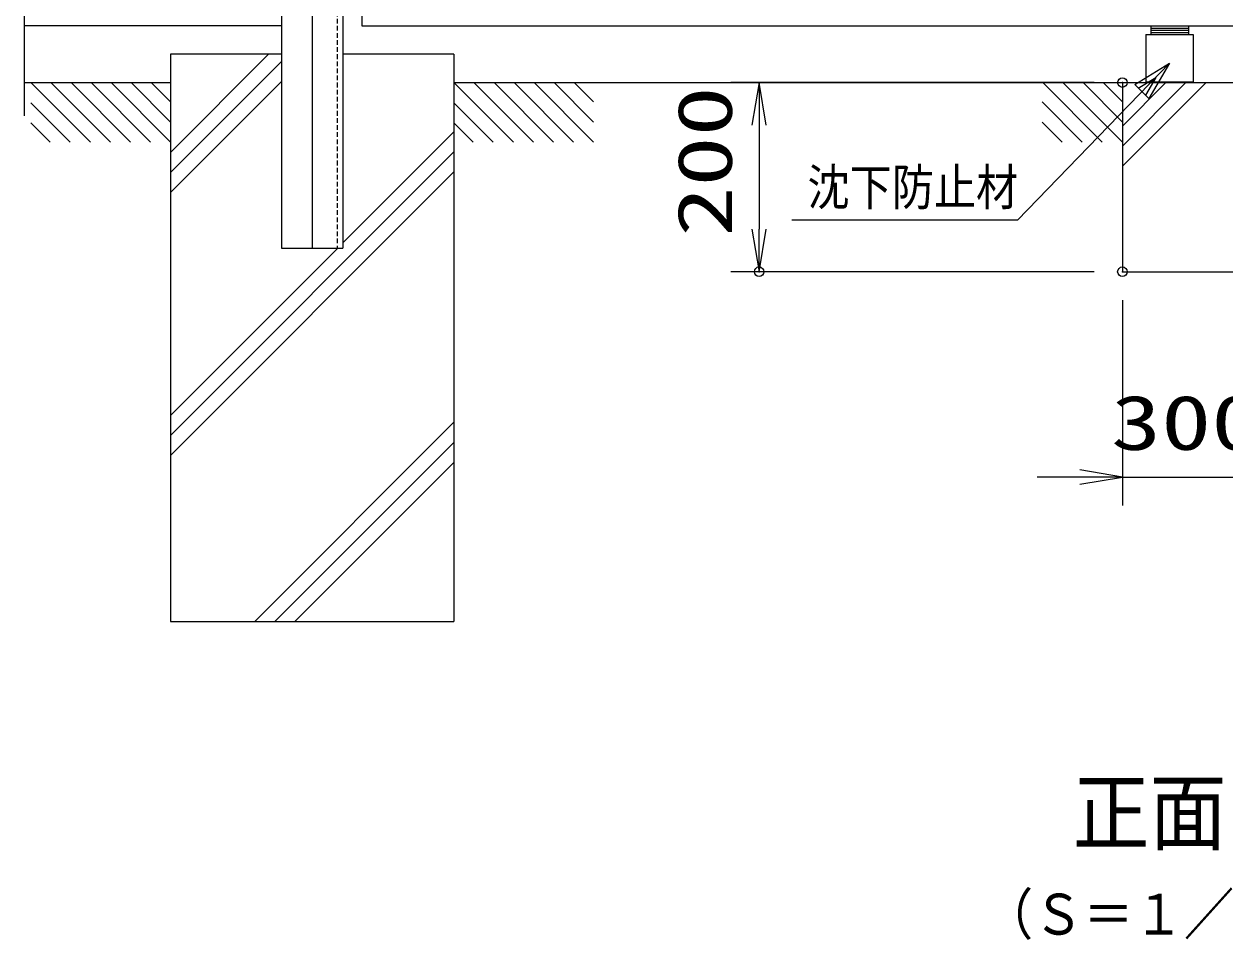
# Model space of a CAD drawing. Units: millimetres, scale not verified. Extents: x -5250 to 5250, y -3712 to 3712.
# Drawn here: x -1463 to -192, y -671 to 298 of the extents above; entities that cross this region are included whole.
import ezdxf
from ezdxf.enums import TextEntityAlignment as Align

# ---------------------------------------------------------------- set-up
doc = ezdxf.new("R2010")
doc.units = ezdxf.units.MM
doc.header["$LTSCALE"] = 20
doc.header["$PDMODE"] = 32
doc.header["$PDSIZE"] = 10
doc.linetypes.add('USER1', pattern=[50.8, 31.75, -6.35, 6.35, -6.35])
doc.linetypes.add('USER2', pattern=[0.375, 0.25, -0.125])
for name, color, linetype, lineweight in [('0-2_D-STR-TXT', 7, 'Continuous', 13), ('0-3_D-STR1', 1, 'Continuous', 25), ('0-4_D-STR3', 3, 'Continuous', 13), ('0-5_D-BMK', 2, 'Continuous', 13), ('0-6_D-STR-DIM', 7, 'Continuous', 13), ('0-7_0', 7, 'Continuous', 25), ('0-9_D-BGD', 7, 'Continuous', 25), ('0-B_D-STR4', 7, 'Continuous', 25)]:
    doc.layers.add(name, color=color, linetype=linetype, lineweight=lineweight)
doc.layers.add('0-8_Defpoints', color=7, linetype='Continuous')
doc.styles.add('ＭＳ ゴシック', font='')
doc.styles.get('ＭＳ ゴシック').set_extended_font_data('MS Gothic')

# ---------------------------------------------------------------- blocks, each defined once
blk = doc.blocks.new('DARROWS')
at = {"layer": '0-7_0'}
blk.add_line((0, 0), (-19.982, 0), dxfattribs=at)
blk.add_lwpolyline([(-20, -3.333), (0, 0), (-20, 3.333)], dxfattribs=at)

msp = doc.modelspace()

# ---------------------------------------------------------------- linework, layer by layer
at = {"layer": '0-2_D-STR-TXT'}
for p, q in [((-250.7, 257.11), (-411.63, 91.02)), ((-287.54, 234.37), (-250.7, 257.11)), ((-250.7, 257.11), (-272.5, 219.71)), ((-283.78, 230.7), (-265.36, 242.07)), ((-265.36, 242.07), (-276.26, 223.37)), ((-272.5, 219.71), (-287.54, 234.37)), ((-411.63, 91.02), (-650.6, 91.02))]:
    msp.add_line(p, q, dxfattribs=at)
at = {"layer": '0-3_D-STR1'}
for p, q in [((-1190.65, 1481.46), (-1190.65, 61.46)), ((-1125.65, 1481.46), (-1125.65, 61.46)), ((-1105.65, 1466.46), (-1105.65, 296.46)), ((-1190.65, 296.46), (-1463.21, 296.46)), ((-1105.65, 296.46), (-155.65, 296.46)), ((-1190.65, 61.46), (-1125.65, 61.46))]:
    msp.add_line(p, q, dxfattribs=at)
at = {"layer": '0-3_D-STR1', "linetype": 'USER2'}
msp.add_line((-1131.65, 1481.46), (-1131.65, 61.46), dxfattribs=at)
at = {"layer": '0-4_D-STR3'}
for p, q in [((-270.65, 296.46), (-270.65, 294.16)), ((-270.65, 296.46), (-230.65, 296.46)), ((-270.65, 294.16), (-270.65, 291.86)), ((-270.65, 294.16), (-230.65, 294.16)), ((-270.65, 294.16), (-230.65, 294.16)), ((-230.65, 296.46), (-230.65, 294.16)), ((-230.65, 294.16), (-230.65, 291.86)), ((-275.65, 287.26), (-275.65, 237.26)), ((-275.65, 287.26), (-225.65, 287.26)), ((-270.65, 291.86), (-270.65, 289.56)), ((-270.65, 291.86), (-230.65, 291.86)), ((-270.65, 291.86), (-230.65, 291.86)), ((-270.65, 289.56), (-270.65, 287.26)), ((-270.65, 289.56), (-230.65, 289.56)), ((-270.65, 289.56), (-230.65, 289.56)), ((-270.65, 287.26), (-230.65, 287.26)), ((-265.95, 287.26), (-255.35, 287.26)), ((-245.95, 287.26), (-235.35, 287.26)), ((-230.65, 291.86), (-230.65, 289.56)), ((-230.65, 289.56), (-230.65, 287.26)), ((-225.65, 287.26), (-225.65, 237.26)), ((-275.65, 237.26), (-225.65, 237.26))]:
    msp.add_line(p, q, dxfattribs=at)
at = {"layer": '0-5_D-BMK', "linetype": 'USER1'}
msp.add_line((-1158.15, 1481.46), (-1158.15, 61.46), dxfattribs=at)
at = {"layer": '0-5_D-BMK'}
msp.add_line((-1463.21, 341.46), (-1463.21, 201.46), dxfattribs=at)
at = {"layer": '0-6_D-STR-DIM'}
for p, q in [((-330.65, 236.46), (-715.19, 236.46)), ((-685.19, 191.46), (-685.19, 81.46)), ((-330.65, 36.46), (-715.19, 36.46)), ((-300.65, 6.46), (-300.65, -210.78)), ((-345.65, -180.78), (-390.65, -180.78)), ((-300.65, -180.78), (-0.65, -180.78))]:
    msp.add_line(p, q, dxfattribs=at)
at = {"layer": '0-8_Defpoints'}
for p in [(-300.65, 236.46), (-685.19, 36.46), (-300.65, 36.46), (-300.65, 36.46)]:
    msp.add_point(p, dxfattribs=at)
at = {"layer": '0-9_D-BGD'}
for p, q in [((-1463.21, 236.46), (-1308.15, 236.46)), ((-1455.87, 236.46), (-1393, 173.59)), ((-1434.66, 236.46), (-1371.79, 173.59)), ((-1413.45, 236.46), (-1350.58, 173.59)), ((-1392.23, 236.46), (-1329.36, 173.59)), ((-1371.02, 236.46), (-1308.15, 173.59)), ((-1349.81, 236.46), (-1308.15, 194.8)), ((-1328.59, 236.46), (-1308.15, 216.02)), ((-1008.15, 236.46), (706.85, 236.46)), ((-1008.15, 236.46), (-945.28, 173.59)), ((-986.94, 236.46), (-924.07, 173.59)), ((-965.72, 236.46), (-902.85, 173.59)), ((-944.51, 236.46), (-881.64, 173.59)), ((-923.3, 236.46), (-860.43, 173.59)), ((-902.08, 236.46), (-860.43, 194.8)), ((-880.87, 236.46), (-860.43, 216.02)), ((-384.73, 236.46), (-321.86, 173.59)), ((-363.52, 236.46), (-300.65, 173.59)), ((-342.3, 236.46), (-300.65, 194.8)), ((-321.09, 236.46), (-300.65, 216.01)), ((-1455.87, 215.25), (-1414.22, 173.59)), ((-1008.15, 215.25), (-966.49, 173.59)), ((-385.5, 216.01), (-343.07, 173.59)), ((-1455.87, 194.04), (-1435.43, 173.59)), ((-1008.15, 194.04), (-987.7, 173.59)), ((-385.5, 194.8), (-364.29, 173.59))]:
    msp.add_line(p, q, dxfattribs=at)
at = {"layer": '0-B_D-STR4'}
for p, q in [((-1308.15, 266.46), (-1308.15, -333.54)), ((-1190.65, 266.46), (-1308.15, 266.46)), ((-1308.15, 162.68), (-1204.36, 266.46)), ((-1308.15, 141.46), (-1190.65, 258.96)), ((-1008.15, 266.46), (-1125.65, 266.46)), ((-1008.15, 266.46), (-1008.15, -333.54)), ((-1308.15, 120.25), (-1190.65, 237.75)), ((-300.65, 236.46), (-300.65, 36.46)), ((-300.65, 190.35), (-254.53, 236.46)), ((-300.65, 169.13), (-233.32, 236.46)), ((-300.65, 147.92), (-212.11, 236.46)), ((-1125.65, 66.93), (-1008.15, 184.43)), ((-1308.15, -136.78), (-1008.15, 163.22)), ((-1308.15, -157.99), (-1008.15, 142.01)), ((-1308.15, -115.57), (-1131.12, 61.46)), ((-300.65, 36.46), (-0.65, 36.46)), ((-1218.82, -333.54), (-1008.15, -122.86)), ((-1197.61, -333.54), (-1008.15, -144.08)), ((-1176.4, -333.54), (-1008.15, -165.29)), ((-1308.15, -333.54), (-1008.15, -333.54))]:
    msp.add_line(p, q, dxfattribs=at)

# ---------------------------------------------------------------- block references
at = {"layer": '0-6_D-STR-DIM', "xscale": 2.25, "yscale": 2.25}
for p, rotation in [((-685.19, 236.46), 90), ((-685.19, 36.46), 270)]:
    msp.add_blockref('DARROWS', p, dxfattribs=dict(at, rotation=rotation))
msp.add_blockref('DARROWS', (-300.65, -180.78), dxfattribs=at)

# ---------------------------------------------------------------- texts
at = {"layer": '0-2_D-STR-TXT', "style": 'ＭＳ ゴシック'}
for s, height, width, p in [('沈下防止材', 38.48, 0.85, (-633.98, 95.15)), ('正面図', 66.28, 0.9, (-353.15, -588.52)), ('（Ｓ＝１／２５）', 43.3, 0.9, (-448.19, -677.85))]:
    msp.add_text(s, height=height, dxfattribs=dict(at, width=width)).set_placement(p, align=Align.BOTTOM_LEFT)
at = {"layer": '0-6_D-STR-DIM', "style": 'ＭＳ ゴシック', "width": 1.35}
msp.add_text('200', height=57.77, rotation=90, dxfattribs=at).set_placement((-696.59, 73.46), align=Align.BOTTOM_LEFT)
msp.add_text('300X300', height=57.77, dxfattribs=at).set_placement((-312.65, -169.38), align=Align.BOTTOM_LEFT)

doc.saveas('drawing.dxf')
